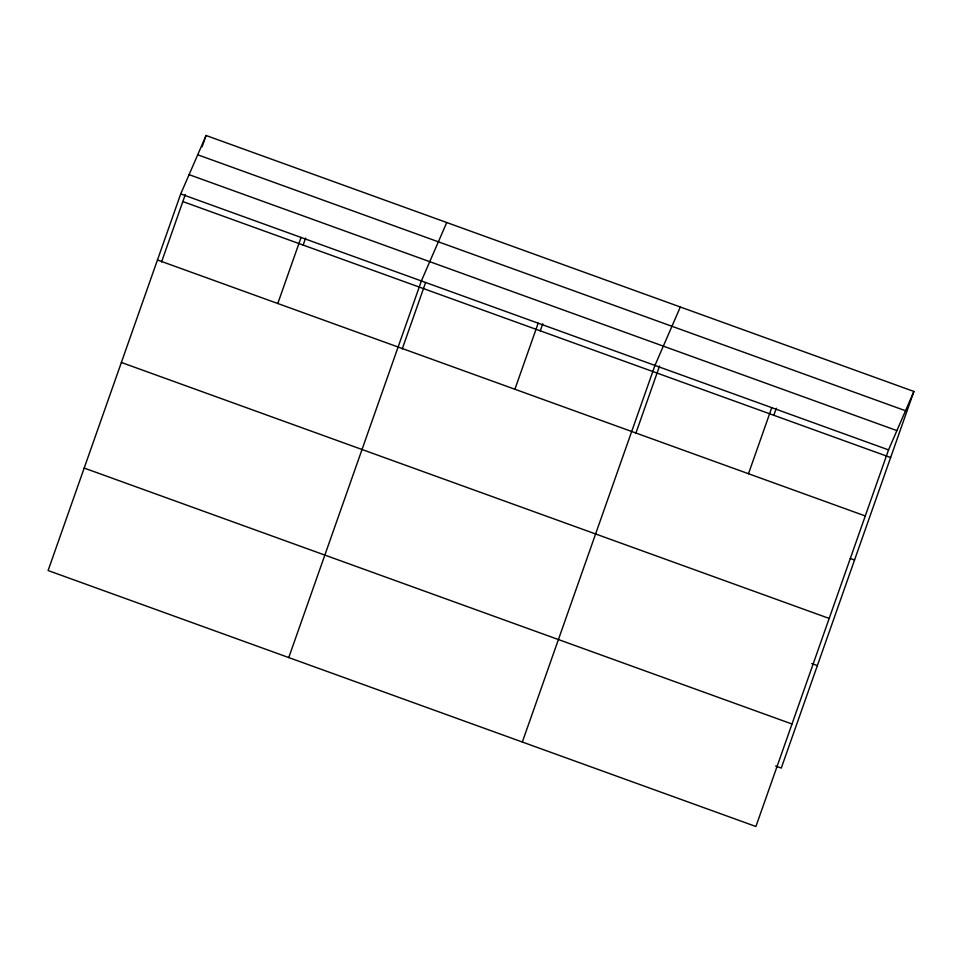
<?xml version="1.0" encoding="UTF-8"?>
<svg xmlns="http://www.w3.org/2000/svg" width="962" height="962" viewBox="0 0 962 962"><rect width="100%" height="100%" fill="white"/><g stroke="black" fill="none" stroke-linecap="round" stroke-linejoin="round"><path stroke-width="1.44" d="M180.724 193.927L48.1 570.538L755.916 826.502L888.539 449.891L913.9 391.462L206.084 135.498L180.724 193.927L888.539 449.891M161.568 261.929L185.305 194.54M202.128 146.753L206.084 135.498M277.79 303.499L301.058 237.446M303.15 245.082L305.627 238.047M288.756 657.563L421.38 280.952L446.741 222.535M402.224 348.953L425.457 282.972M514.898 389.249L538.167 323.184M540.271 330.832L542.748 323.797M522.33 742.027L654.954 365.416L680.326 306.998M635.798 433.429L659.535 366.029M748.484 473.725L771.752 407.66M773.845 415.295L776.322 408.261M913.9 391.462L781.276 768.073L775.649 766.041M197.715 154.786L905.531 410.75M189.093 174.651L896.909 430.603M182.828 201.563L890.632 457.527M157.455 259.993L865.271 515.957M850.324 558.477L854.545 560.004M121.368 362.47L829.184 618.434M811.736 663.564L817.363 665.596M84.187 468.061L792.003 724.013"/></g></svg>
